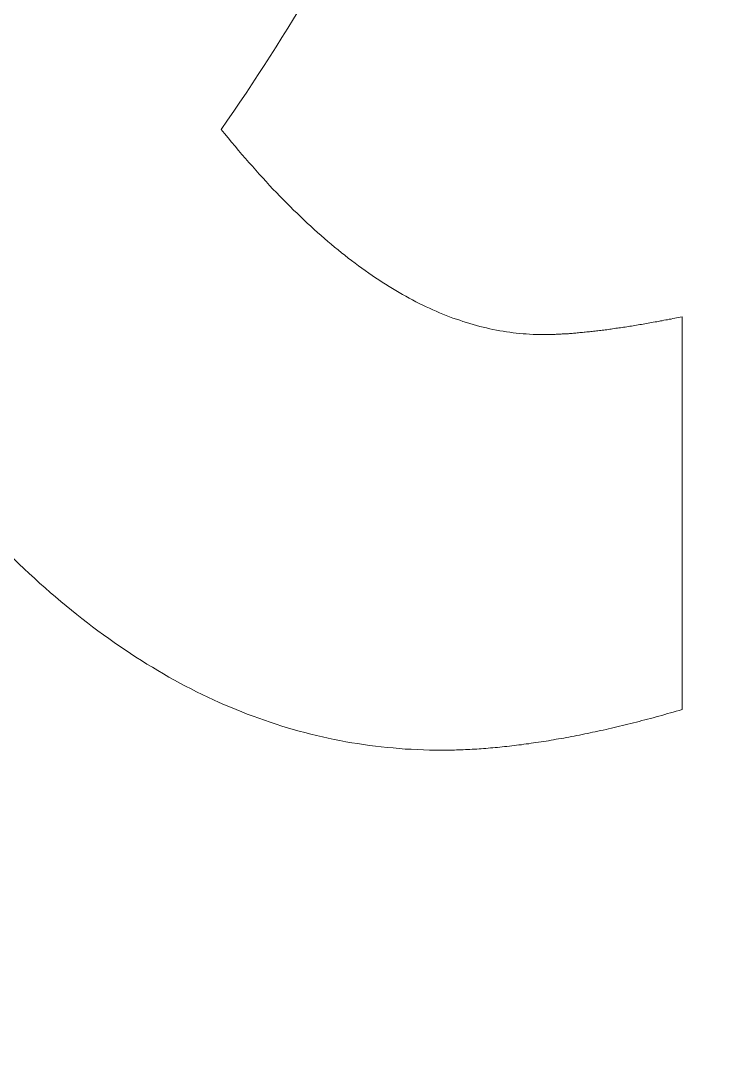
# Model space of a CAD drawing. Header units: millimetres. Extents: x -72 to 72, y -60 to 60.
# Drawn here: x -57.742 to -57.028, y 46.518 to 47.563 of the extents above; entities that cross this region are included whole.
import ezdxf

# ---------------------------------------------------------------- set-up
doc = ezdxf.new("R2010")
doc.units = ezdxf.units.MM
doc.layers.add('CUT', color=7, linetype='Continuous')
doc.layers.add('ENGRAVE', color=1, linetype='Continuous')

msp = doc.modelspace()

# ---------------------------------------------------------------- linework, layer by layer
at = {"layer": 'CUT', "lineweight": 9}
msp.add_open_spline([(70.6599, -60.1342), (70.9361, -60.152), (71.2072, -60.0547), (71.409, -59.8654), (71.409, -59.8654), (71.6108, -59.676), (71.7252, -59.413), (71.725, -59.1363), (71.725, -59.1363), (71.725, -59.1363), (71.725, -45.2787), (71.725, -45.2787), (71.725, -45.2787), (71.7248, -45.0133), (71.6193, -44.7589), (71.4315, -44.5713), (71.4315, -44.5713), (71.2437, -44.3838), (70.9904, -44.2785), (70.725, -44.2787), (70.725, -44.2787), (70.725, -44.2787), (68.2625, -44.2787), (68.2625, -44.2787), (68.2625, -44.2787), (65.9403, -44.2787), (63.7945, -43.0398), (62.6333, -41.0287), (62.6333, -41.0287), (61.4722, -39.0176), (61.4722, -36.5398), (62.6333, -34.5287), (62.6333, -34.5287), (63.7945, -32.5176), (65.9403, -31.2787), (68.2625, -31.2787), (68.2625, -31.2787), (68.2625, -31.2787), (70.725, -31.2787), (70.725, -31.2787), (70.725, -31.2787), (70.9904, -31.2785), (71.2448, -31.173), (71.4324, -30.9852), (71.4324, -30.9852), (71.6199, -30.7974), (71.7252, -30.5441), (71.725, -30.2787), (71.725, -30.2787), (71.725, -30.2787), (71.725, 40.4463), (71.725, 40.4463), (71.725, 40.4463), (71.7248, 40.7117), (71.6193, 40.9661), (71.4315, 41.1537), (71.4315, 41.1537), (71.2437, 41.3412), (70.9904, 41.4465), (70.725, 41.4463), (70.725, 41.4463), (70.725, 41.4463), (68.2625, 41.4463), (68.2625, 41.4463), (68.2625, 41.4463), (65.9403, 41.4463), (63.7945, 42.6852), (62.6333, 44.6963), (62.6333, 44.6963), (61.4722, 46.7074), (61.4722, 49.1852), (62.6333, 51.1963), (62.6333, 51.1963), (63.7945, 53.2074), (65.9403, 54.4463), (68.2625, 54.4463), (68.2625, 54.4463), (68.2625, 54.4463), (70.725, 54.4463), (70.725, 54.4463), (70.725, 54.4463), (70.9904, 54.4465), (71.2448, 54.552), (71.4324, 54.7398), (71.4324, 54.7398), (71.6199, 54.9276), (71.7252, 55.1809), (71.725, 55.4463), (71.725, 55.4463), (71.725, 55.4463), (71.725, 59.2206), (71.725, 59.2206), (71.725, 59.2206), (71.7248, 59.486), (71.6193, 59.7404), (71.4315, 59.928), (71.4315, 59.928), (71.2437, 60.1155), (70.9904, 60.2208), (70.725, 60.2206), (70.725, 60.2206), (70.725, 60.2206), (-70.725, 60.2206), (-70.725, 60.2206), (-70.725, 60.2206), (-70.9904, 60.2204), (-71.2448, 60.1148), (-71.4324, 59.9271), (-71.4324, 59.9271), (-71.6199, 59.7393), (-71.7252, 59.486), (-71.725, 59.2206), (-71.725, 59.2206), (-71.725, 59.2206), (-71.725, 55.4463), (-71.725, 55.4463), (-71.725, 55.4463), (-71.7248, 55.1809), (-71.6192, 54.9265), (-71.4315, 54.7389), (-71.4315, 54.7389), (-71.2437, 54.5514), (-70.9904, 54.4461), (-70.725, 54.4463), (-70.725, 54.4463), (-70.725, 54.4463), (-68.2625, 54.4463), (-68.2625, 54.4463), (-68.2625, 54.4463), (-65.9403, 54.4463), (-63.7944, 53.2074), (-62.6333, 51.1963), (-62.6333, 51.1963), (-61.4722, 49.1852), (-61.4722, 46.7074), (-62.6333, 44.6963), (-62.6333, 44.6963), (-63.7944, 42.6852), (-65.9403, 41.4463), (-68.2625, 41.4463), (-68.2625, 41.4463), (-68.2625, 41.4463), (-70.725, 41.4463), (-70.725, 41.4463), (-70.725, 41.4463), (-70.9904, 41.4461), (-71.2448, 41.3405), (-71.4324, 41.1528), (-71.4324, 41.1528), (-71.6199, 40.965), (-71.7252, 40.7117), (-71.725, 40.4463), (-71.725, 40.4463), (-71.725, 40.4463), (-71.725, -30.2787), (-71.725, -30.2787), (-71.725, -30.2787), (-71.7248, -30.5441), (-71.6192, -30.7985), (-71.4315, -30.9861), (-71.4315, -30.9861), (-71.2437, -31.1736), (-70.9904, -31.2789), (-70.725, -31.2787), (-70.725, -31.2787), (-70.725, -31.2787), (-68.2625, -31.2787), (-68.2625, -31.2787), (-68.2625, -31.2787), (-65.9403, -31.2787), (-63.7944, -32.5176), (-62.6333, -34.5287), (-62.6333, -34.5287), (-61.4722, -36.5398), (-61.4722, -39.0176), (-62.6333, -41.0287), (-62.6333, -41.0287), (-63.7944, -43.0398), (-65.9403, -44.2787), (-68.2625, -44.2787), (-68.2625, -44.2787), (-68.2625, -44.2787), (-70.725, -44.2787), (-70.725, -44.2787), (-70.725, -44.2787), (-70.9904, -44.2789), (-71.2448, -44.3845), (-71.4324, -44.5722), (-71.4324, -44.5722), (-71.6199, -44.76), (-71.7252, -45.0133), (-71.725, -45.2787), (-71.725, -45.2787), (-71.725, -45.2787), (-71.725, -49.9113), (-71.725, -49.9113), (-71.725, -49.9113), (-71.7247, -50.4387), (-71.3163, -50.8752), (-70.7901, -50.9092), (-70.7901, -50.9092), (-70.7901, -50.9092), (70.6599, -60.1342), (70.6599, -60.1342)], degree=3, knots=[0, 0, 0, 0, 0.019231, 0.019231, 0.019231, 0.019231, 0.038462, 0.038462, 0.038462, 0.038462, 0.057692, 0.057692, 0.057692, 0.057692, 0.076923, 0.076923, 0.076923, 0.076923, 0.096154, 0.096154, 0.096154, 0.096154, 0.115385, 0.115385, 0.115385, 0.115385, 0.134615, 0.134615, 0.134615, 0.134615, 0.153846, 0.153846, 0.153846, 0.153846, 0.173077, 0.173077, 0.173077, 0.173077, 0.192308, 0.192308, 0.192308, 0.192308, 0.211538, 0.211538, 0.211538, 0.211538, 0.230769, 0.230769, 0.230769, 0.230769, 0.25, 0.25, 0.25, 0.25, 0.269231, 0.269231, 0.269231, 0.269231, 0.288462, 0.288462, 0.288462, 0.288462, 0.307692, 0.307692, 0.307692, 0.307692, 0.326923, 0.326923, 0.326923, 0.326923, 0.346154, 0.346154, 0.346154, 0.346154, 0.365385, 0.365385, 0.365385, 0.365385, 0.384615, 0.384615, 0.384615, 0.384615, 0.403846, 0.403846, 0.403846, 0.403846, 0.423077, 0.423077, 0.423077, 0.423077, 0.442308, 0.442308, 0.442308, 0.442308, 0.461538, 0.461538, 0.461538, 0.461538, 0.480769, 0.480769, 0.480769, 0.480769, 0.5, 0.5, 0.5, 0.5, 0.519231, 0.519231, 0.519231, 0.519231, 0.538462, 0.538462, 0.538462, 0.538462, 0.557692, 0.557692, 0.557692, 0.557692, 0.576923, 0.576923, 0.576923, 0.576923, 0.596154, 0.596154, 0.596154, 0.596154, 0.615385, 0.615385, 0.615385, 0.615385, 0.634615, 0.634615, 0.634615, 0.634615, 0.653846, 0.653846, 0.653846, 0.653846, 0.673077, 0.673077, 0.673077, 0.673077, 0.692308, 0.692308, 0.692308, 0.692308, 0.711538, 0.711538, 0.711538, 0.711538, 0.730769, 0.730769, 0.730769, 0.730769, 0.75, 0.75, 0.75, 0.75, 0.769231, 0.769231, 0.769231, 0.769231, 0.788462, 0.788462, 0.788462, 0.788462, 0.807692, 0.807692, 0.807692, 0.807692, 0.826923, 0.826923, 0.826923, 0.826923, 0.846154, 0.846154, 0.846154, 0.846154, 0.865385, 0.865385, 0.865385, 0.865385, 0.884615, 0.884615, 0.884615, 0.884615, 0.903846, 0.903846, 0.903846, 0.903846, 0.923077, 0.923077, 0.923077, 0.923077, 0.942308, 0.942308, 0.942308, 0.942308, 0.961538, 0.961538, 0.961538, 0.961538, 1, 1, 1, 1], dxfattribs=at)
at = {"layer": 'ENGRAVE', "lineweight": 9}
for points in [[(-57.1256, 48.5042), (-57.1256, 48.5042), (-57.1279, 48.4912), (-57.1279, 48.4912), (-57.1279, 48.4912), (-57.1279, 48.4912), (-57.1304, 48.4781), (-57.1304, 48.4781), (-57.1304, 48.4781), (-57.1304, 48.4781), (-57.1329, 48.4652), (-57.1329, 48.4652), (-57.1329, 48.4652), (-57.1329, 48.4652), (-57.1353, 48.4523), (-57.1353, 48.4523), (-57.1353, 48.4523), (-57.1353, 48.4523), (-57.1379, 48.4393), (-57.1379, 48.4393), (-57.1379, 48.4393), (-57.1379, 48.4393), (-57.1406, 48.4265), (-57.1406, 48.4265), (-57.1406, 48.4265), (-57.1406, 48.4265), (-57.1431, 48.4137), (-57.1431, 48.4137), (-57.1431, 48.4137), (-57.1431, 48.4137), (-57.1458, 48.4009), (-57.1458, 48.4009), (-57.1458, 48.4009), (-57.1458, 48.4009), (-57.1486, 48.3882), (-57.1486, 48.3882), (-57.1486, 48.3882), (-57.1486, 48.3882), (-57.1513, 48.3755), (-57.1513, 48.3755), (-57.1513, 48.3755), (-57.1513, 48.3755), (-57.1541, 48.3629), (-57.1541, 48.3629), (-57.1541, 48.3629), (-57.1541, 48.3629), (-57.157, 48.3502), (-57.157, 48.3502), (-57.157, 48.3502), (-57.157, 48.3502), (-57.1599, 48.3377), (-57.1599, 48.3377), (-57.1599, 48.3377), (-57.1599, 48.3377), (-57.1628, 48.3252), (-57.1628, 48.3252), (-57.1628, 48.3252), (-57.1628, 48.3252), (-57.1658, 48.3128), (-57.1658, 48.3128), (-57.1658, 48.3128), (-57.1658, 48.3128), (-57.1688, 48.3004), (-57.1688, 48.3004), (-57.1688, 48.3004), (-57.1688, 48.3004), (-57.1719, 48.2879), (-57.1719, 48.2879), (-57.1719, 48.2879), (-57.1719, 48.2879), (-57.1749, 48.2756), (-57.1749, 48.2756), (-57.1749, 48.2756), (-57.1749, 48.2756), (-57.1781, 48.2633), (-57.1781, 48.2633), (-57.1781, 48.2633), (-57.1781, 48.2633), (-57.1813, 48.2511), (-57.1813, 48.2511), (-57.1813, 48.2511), (-57.1813, 48.2511), (-57.1846, 48.2389), (-57.1846, 48.2389), (-57.1846, 48.2389), (-57.1846, 48.2389), (-57.1878, 48.2267), (-57.1878, 48.2267), (-57.1878, 48.2267), (-57.1878, 48.2267), (-57.1912, 48.2145), (-57.1912, 48.2145), (-57.1912, 48.2145), (-57.1912, 48.2145), (-57.1944, 48.2024), (-57.1944, 48.2024), (-57.1944, 48.2024), (-57.1944, 48.2024), (-57.1978, 48.1904), (-57.1978, 48.1904), (-57.1978, 48.1904), (-57.1978, 48.1904), (-57.2013, 48.1784), (-57.2013, 48.1784), (-57.2013, 48.1784), (-57.2013, 48.1784), (-57.2048, 48.1664), (-57.2048, 48.1664), (-57.2048, 48.1664), (-57.2048, 48.1664), (-57.2083, 48.1545), (-57.2083, 48.1545), (-57.2083, 48.1545), (-57.2083, 48.1545), (-57.2119, 48.1427), (-57.2119, 48.1427), (-57.2119, 48.1427), (-57.2119, 48.1427), (-57.2155, 48.1308), (-57.2155, 48.1308), (-57.2155, 48.1308), (-57.2155, 48.1308), (-57.2192, 48.1191), (-57.2192, 48.1191), (-57.2192, 48.1191), (-57.2192, 48.1191), (-57.2229, 48.1073), (-57.2229, 48.1073), (-57.2229, 48.1073), (-57.2229, 48.1073), (-57.2266, 48.0956), (-57.2266, 48.0956), (-57.2266, 48.0956), (-57.2266, 48.0956), (-57.2304, 48.084), (-57.2304, 48.084), (-57.2304, 48.084), (-57.2304, 48.084), (-57.2342, 48.0723), (-57.2342, 48.0723), (-57.2342, 48.0723), (-57.2342, 48.0723), (-57.238, 48.0608), (-57.238, 48.0608), (-57.238, 48.0608), (-57.238, 48.0608), (-57.2419, 48.0492), (-57.2419, 48.0492), (-57.2419, 48.0492), (-57.2419, 48.0492), (-57.2459, 48.0377), (-57.2459, 48.0377), (-57.2459, 48.0377), (-57.2459, 48.0377), (-57.2499, 48.0263), (-57.2499, 48.0263), (-57.2499, 48.0263), (-57.2499, 48.0263), (-57.2539, 48.0149), (-57.2539, 48.0149), (-57.2539, 48.0149), (-57.2539, 48.0149), (-57.2579, 48.0035), (-57.2579, 48.0035), (-57.2579, 48.0035), (-57.2579, 48.0035), (-57.2621, 47.9922), (-57.2621, 47.9922), (-57.2621, 47.9922), (-57.2621, 47.9922), (-57.2662, 47.9809), (-57.2662, 47.9809), (-57.2662, 47.9809), (-57.2662, 47.9809), (-57.2704, 47.9696), (-57.2704, 47.9696), (-57.2704, 47.9696), (-57.2704, 47.9696), (-57.2746, 47.9585), (-57.2746, 47.9585), (-57.2746, 47.9585), (-57.2746, 47.9585), (-57.2789, 47.9474), (-57.2789, 47.9474), (-57.2789, 47.9474), (-57.2789, 47.9474), (-57.2832, 47.9363), (-57.2832, 47.9363), (-57.2832, 47.9363), (-57.2832, 47.9363), (-57.2875, 47.9252), (-57.2875, 47.9252), (-57.2875, 47.9252), (-57.2875, 47.9252), (-57.292, 47.9141), (-57.292, 47.9141), (-57.292, 47.9141), (-57.292, 47.9141), (-57.2965, 47.9031), (-57.2965, 47.9031), (-57.2965, 47.9031), (-57.2965, 47.9031), (-57.3009, 47.8922), (-57.3009, 47.8922), (-57.3009, 47.8922), (-57.3009, 47.8922), (-57.3054, 47.8814), (-57.3054, 47.8814), (-57.3054, 47.8814), (-57.3054, 47.8814), (-57.31, 47.8705), (-57.31, 47.8705), (-57.31, 47.8705), (-57.31, 47.8705), (-57.3146, 47.8597), (-57.3146, 47.8597), (-57.3146, 47.8597), (-57.3146, 47.8597), (-57.3193, 47.8489), (-57.3193, 47.8489), (-57.3193, 47.8489), (-57.3193, 47.8489), (-57.324, 47.8382), (-57.324, 47.8382), (-57.324, 47.8382), (-57.324, 47.8382), (-57.3287, 47.8275), (-57.3287, 47.8275), (-57.3287, 47.8275), (-57.3287, 47.8275), (-57.3335, 47.8169), (-57.3335, 47.8169), (-57.3335, 47.8169), (-57.3335, 47.8169), (-57.3384, 47.8062), (-57.3384, 47.8062), (-57.3384, 47.8062), (-57.3384, 47.8062), (-57.3432, 47.7957), (-57.3432, 47.7957), (-57.3432, 47.7957), (-57.3432, 47.7957), (-57.3481, 47.7852), (-57.3481, 47.7852), (-57.3481, 47.7852), (-57.3481, 47.7852), (-57.353, 47.7747), (-57.353, 47.7747), (-57.353, 47.7747), (-57.353, 47.7747), (-57.3581, 47.7643), (-57.3581, 47.7643), (-57.3581, 47.7643), (-57.3581, 47.7643), (-57.3631, 47.7539), (-57.3631, 47.7539), (-57.3631, 47.7539), (-57.3631, 47.7539), (-57.3681, 47.7436), (-57.3681, 47.7436), (-57.3681, 47.7436), (-57.3681, 47.7436), (-57.3733, 47.7333), (-57.3733, 47.7333), (-57.3733, 47.7333), (-57.3733, 47.7333), (-57.3784, 47.723), (-57.3784, 47.723), (-57.3784, 47.723), (-57.3784, 47.723), (-57.3836, 47.7128), (-57.3836, 47.7128), (-57.3836, 47.7128), (-57.3836, 47.7128), (-57.3889, 47.7027), (-57.3889, 47.7027), (-57.3889, 47.7027), (-57.3889, 47.7027), (-57.3941, 47.6925), (-57.3941, 47.6925), (-57.3941, 47.6925), (-57.3941, 47.6925), (-57.3994, 47.6824), (-57.3994, 47.6824), (-57.3994, 47.6824), (-57.3994, 47.6824), (-57.4049, 47.6724), (-57.4049, 47.6724), (-57.4049, 47.6724), (-57.4049, 47.6724), (-57.4102, 47.6623), (-57.4102, 47.6623), (-57.4102, 47.6623), (-57.4102, 47.6623), (-57.4156, 47.6524), (-57.4156, 47.6524), (-57.4156, 47.6524), (-57.4156, 47.6524), (-57.4212, 47.6425), (-57.4212, 47.6425), (-57.4212, 47.6425), (-57.4212, 47.6425), (-57.4267, 47.6327), (-57.4267, 47.6327), (-57.4267, 47.6327), (-57.4267, 47.6327), (-57.4323, 47.6228), (-57.4323, 47.6228), (-57.4323, 47.6228), (-57.4323, 47.6228), (-57.4379, 47.613), (-57.4379, 47.613), (-57.4379, 47.613), (-57.4379, 47.613), (-57.4436, 47.6032), (-57.4436, 47.6032), (-57.4436, 47.6032), (-57.4436, 47.6032), (-57.4493, 47.5936), (-57.4493, 47.5936), (-57.4493, 47.5936), (-57.4493, 47.5936), (-57.4551, 47.5839), (-57.4551, 47.5839), (-57.4551, 47.5839), (-57.4551, 47.5839), (-57.4608, 47.5743), (-57.4608, 47.5743), (-57.4608, 47.5743), (-57.4608, 47.5743), (-57.4667, 47.5647), (-57.4667, 47.5647), (-57.4667, 47.5647), (-57.4667, 47.5647), (-57.4725, 47.5552), (-57.4725, 47.5552), (-57.4725, 47.5552), (-57.4725, 47.5552), (-57.4785, 47.5456), (-57.4785, 47.5456), (-57.4785, 47.5456), (-57.4785, 47.5456), (-57.4844, 47.5362), (-57.4844, 47.5362), (-57.4844, 47.5362), (-57.4844, 47.5362), (-57.4904, 47.5268), (-57.4904, 47.5268), (-57.4904, 47.5268), (-57.4904, 47.5268), (-57.4964, 47.5174), (-57.4964, 47.5174), (-57.4964, 47.5174), (-57.4964, 47.5174), (-57.5025, 47.5082), (-57.5025, 47.5082), (-57.5025, 47.5082), (-57.5025, 47.5082), (-57.5086, 47.4988), (-57.5086, 47.4988), (-57.5086, 47.4988), (-57.5086, 47.4988), (-57.5148, 47.4896), (-57.5148, 47.4896), (-57.5148, 47.4896), (-57.5148, 47.4896), (-57.521, 47.4804), (-57.521, 47.4804), (-57.521, 47.4804), (-57.521, 47.4804), (-57.5272, 47.4712), (-57.5272, 47.4712), (-57.5272, 47.4712), (-57.5272, 47.4712), (-57.5336, 47.4622), (-57.5336, 47.4622), (-57.5336, 47.4622), (-57.5336, 47.4622), (-57.5398, 47.453), (-57.5398, 47.453)], [(-57.5398, 47.453), (-57.5398, 47.453), (-57.5364, 47.4487), (-57.5364, 47.4487), (-57.5364, 47.4487), (-57.5364, 47.4487), (-57.5329, 47.4444), (-57.5329, 47.4444), (-57.5329, 47.4444), (-57.5329, 47.4444), (-57.5294, 47.4402), (-57.5294, 47.4402), (-57.5294, 47.4402), (-57.5294, 47.4402), (-57.5259, 47.436), (-57.5259, 47.436), (-57.5259, 47.436), (-57.5259, 47.436), (-57.5224, 47.4318), (-57.5224, 47.4318), (-57.5224, 47.4318), (-57.5224, 47.4318), (-57.5189, 47.4277), (-57.5189, 47.4277), (-57.5189, 47.4277), (-57.5189, 47.4277), (-57.5154, 47.4237), (-57.5154, 47.4237), (-57.5154, 47.4237), (-57.5154, 47.4237), (-57.5119, 47.4197), (-57.5119, 47.4197), (-57.5119, 47.4197), (-57.5119, 47.4197), (-57.5084, 47.4157), (-57.5084, 47.4157), (-57.5084, 47.4157), (-57.5084, 47.4157), (-57.5049, 47.4118), (-57.5049, 47.4118), (-57.5049, 47.4118), (-57.5049, 47.4118), (-57.5015, 47.4079), (-57.5015, 47.4079), (-57.5015, 47.4079), (-57.5015, 47.4079), (-57.498, 47.4041), (-57.498, 47.4041), (-57.498, 47.4041), (-57.498, 47.4041), (-57.4945, 47.4003), (-57.4945, 47.4003), (-57.4945, 47.4003), (-57.4945, 47.4003), (-57.4911, 47.3965), (-57.4911, 47.3965), (-57.4911, 47.3965), (-57.4911, 47.3965), (-57.4876, 47.3928), (-57.4876, 47.3928), (-57.4876, 47.3928), (-57.4876, 47.3928), (-57.4841, 47.3892), (-57.4841, 47.3892), (-57.4841, 47.3892), (-57.4841, 47.3892), (-57.4806, 47.3856), (-57.4806, 47.3856), (-57.4806, 47.3856), (-57.4806, 47.3856), (-57.4771, 47.382), (-57.4771, 47.382), (-57.4771, 47.382), (-57.4771, 47.382), (-57.4736, 47.3785), (-57.4736, 47.3785), (-57.4736, 47.3785), (-57.4736, 47.3785), (-57.4703, 47.375), (-57.4703, 47.375), (-57.4703, 47.375), (-57.4703, 47.375), (-57.4668, 47.3716), (-57.4668, 47.3716), (-57.4668, 47.3716), (-57.4668, 47.3716), (-57.4633, 47.3683), (-57.4633, 47.3683), (-57.4633, 47.3683), (-57.4633, 47.3683), (-57.4598, 47.3649), (-57.4598, 47.3649), (-57.4598, 47.3649), (-57.4598, 47.3649), (-57.4564, 47.3616), (-57.4564, 47.3616), (-57.4564, 47.3616), (-57.4564, 47.3616), (-57.4529, 47.3584), (-57.4529, 47.3584), (-57.4529, 47.3584), (-57.4529, 47.3584), (-57.4494, 47.3552), (-57.4494, 47.3552), (-57.4494, 47.3552), (-57.4494, 47.3552), (-57.446, 47.352), (-57.446, 47.352), (-57.446, 47.352), (-57.446, 47.352), (-57.4425, 47.349), (-57.4425, 47.349), (-57.4425, 47.349), (-57.4425, 47.349), (-57.439, 47.3459), (-57.439, 47.3459), (-57.439, 47.3459), (-57.439, 47.3459), (-57.4357, 47.3429), (-57.4357, 47.3429), (-57.4357, 47.3429), (-57.4357, 47.3429), (-57.4322, 47.3399), (-57.4322, 47.3399), (-57.4322, 47.3399), (-57.4322, 47.3399), (-57.4288, 47.3371), (-57.4288, 47.3371), (-57.4288, 47.3371), (-57.4288, 47.3371), (-57.4253, 47.3342), (-57.4253, 47.3342), (-57.4253, 47.3342), (-57.4253, 47.3342), (-57.4219, 47.3313), (-57.4219, 47.3313), (-57.4219, 47.3313), (-57.4219, 47.3313), (-57.4184, 47.3285), (-57.4184, 47.3285), (-57.4184, 47.3285), (-57.4184, 47.3285), (-57.415, 47.3259), (-57.415, 47.3259), (-57.415, 47.3259), (-57.415, 47.3259), (-57.4115, 47.3231), (-57.4115, 47.3231), (-57.4115, 47.3231), (-57.4115, 47.3231), (-57.4082, 47.3205), (-57.4082, 47.3205), (-57.4082, 47.3205), (-57.4082, 47.3205), (-57.4047, 47.3179), (-57.4047, 47.3179), (-57.4047, 47.3179), (-57.4047, 47.3179), (-57.4013, 47.3154), (-57.4013, 47.3154), (-57.4013, 47.3154), (-57.4013, 47.3154), (-57.3978, 47.3128), (-57.3978, 47.3128), (-57.3978, 47.3128), (-57.3978, 47.3128), (-57.3944, 47.3104), (-57.3944, 47.3104), (-57.3944, 47.3104), (-57.3944, 47.3104), (-57.3909, 47.308), (-57.3909, 47.308), (-57.3909, 47.308), (-57.3909, 47.308), (-57.3875, 47.3056), (-57.3875, 47.3056), (-57.3875, 47.3056), (-57.3875, 47.3056), (-57.3841, 47.3033), (-57.3841, 47.3033), (-57.3841, 47.3033), (-57.3841, 47.3033), (-57.3806, 47.301), (-57.3806, 47.301), (-57.3806, 47.301), (-57.3806, 47.301), (-57.3773, 47.2988), (-57.3773, 47.2988), (-57.3773, 47.2988), (-57.3773, 47.2988), (-57.3739, 47.2966), (-57.3739, 47.2966), (-57.3739, 47.2966), (-57.3739, 47.2966), (-57.3704, 47.2945), (-57.3704, 47.2945), (-57.3704, 47.2945), (-57.3704, 47.2945), (-57.367, 47.2924), (-57.367, 47.2924), (-57.367, 47.2924), (-57.367, 47.2924), (-57.3636, 47.2903), (-57.3636, 47.2903), (-57.3636, 47.2903), (-57.3636, 47.2903), (-57.3602, 47.2884), (-57.3602, 47.2884), (-57.3602, 47.2884), (-57.3602, 47.2884), (-57.3567, 47.2864), (-57.3567, 47.2864), (-57.3567, 47.2864), (-57.3567, 47.2864), (-57.3533, 47.2845), (-57.3533, 47.2845), (-57.3533, 47.2845), (-57.3533, 47.2845), (-57.35, 47.2827), (-57.35, 47.2827), (-57.35, 47.2827), (-57.35, 47.2827), (-57.3466, 47.2808), (-57.3466, 47.2808), (-57.3466, 47.2808), (-57.3466, 47.2808), (-57.3432, 47.2791), (-57.3432, 47.2791), (-57.3432, 47.2791), (-57.3432, 47.2791), (-57.3398, 47.2773), (-57.3398, 47.2773), (-57.3398, 47.2773), (-57.3398, 47.2773), (-57.3363, 47.2757), (-57.3363, 47.2757), (-57.3363, 47.2757), (-57.3363, 47.2757), (-57.3329, 47.274), (-57.3329, 47.274), (-57.3329, 47.274), (-57.3329, 47.274), (-57.3295, 47.2725), (-57.3295, 47.2725), (-57.3295, 47.2725), (-57.3295, 47.2725), (-57.3261, 47.2709), (-57.3261, 47.2709), (-57.3261, 47.2709), (-57.3261, 47.2709), (-57.3228, 47.2694), (-57.3228, 47.2694), (-57.3228, 47.2694), (-57.3228, 47.2694), (-57.3194, 47.268), (-57.3194, 47.268), (-57.3194, 47.268), (-57.3194, 47.268), (-57.316, 47.2665), (-57.316, 47.2665), (-57.316, 47.2665), (-57.316, 47.2665), (-57.3126, 47.2652), (-57.3126, 47.2652), (-57.3126, 47.2652), (-57.3126, 47.2652), (-57.3092, 47.2639), (-57.3092, 47.2639), (-57.3092, 47.2639), (-57.3092, 47.2639), (-57.3058, 47.2626), (-57.3058, 47.2626), (-57.3058, 47.2626), (-57.3058, 47.2626), (-57.3024, 47.2614), (-57.3024, 47.2614), (-57.3024, 47.2614), (-57.3024, 47.2614), (-57.299, 47.2603), (-57.299, 47.2603), (-57.299, 47.2603), (-57.299, 47.2603), (-57.2957, 47.2591), (-57.2957, 47.2591), (-57.2957, 47.2591), (-57.2957, 47.2591), (-57.2923, 47.258), (-57.2923, 47.258), (-57.2923, 47.258), (-57.2923, 47.258), (-57.2889, 47.257), (-57.2889, 47.257), (-57.2889, 47.257), (-57.2889, 47.257), (-57.2855, 47.2561), (-57.2855, 47.2561), (-57.2855, 47.2561), (-57.2855, 47.2561), (-57.2822, 47.2551), (-57.2822, 47.2551), (-57.2822, 47.2551), (-57.2822, 47.2551), (-57.2788, 47.2542), (-57.2788, 47.2542), (-57.2788, 47.2542), (-57.2788, 47.2542), (-57.2754, 47.2534), (-57.2754, 47.2534), (-57.2754, 47.2534), (-57.2754, 47.2534), (-57.272, 47.2526), (-57.272, 47.2526), (-57.272, 47.2526), (-57.272, 47.2526), (-57.2687, 47.2518), (-57.2687, 47.2518), (-57.2687, 47.2518), (-57.2687, 47.2518), (-57.2654, 47.251), (-57.2654, 47.251), (-57.2654, 47.251), (-57.2654, 47.251), (-57.262, 47.2504), (-57.262, 47.2504), (-57.262, 47.2504), (-57.262, 47.2504), (-57.2586, 47.2498), (-57.2586, 47.2498), (-57.2586, 47.2498), (-57.2586, 47.2498), (-57.2552, 47.2492), (-57.2552, 47.2492), (-57.2552, 47.2492), (-57.2552, 47.2492), (-57.2519, 47.2487), (-57.2519, 47.2487), (-57.2519, 47.2487), (-57.2519, 47.2487), (-57.2485, 47.2482), (-57.2485, 47.2482), (-57.2485, 47.2482), (-57.2485, 47.2482), (-57.2452, 47.2478), (-57.2452, 47.2478), (-57.2452, 47.2478), (-57.2452, 47.2478), (-57.2419, 47.2473), (-57.2419, 47.2473), (-57.2419, 47.2473), (-57.2419, 47.2473), (-57.2385, 47.247), (-57.2385, 47.247), (-57.2385, 47.247), (-57.2385, 47.247), (-57.2351, 47.2467), (-57.2351, 47.2467), (-57.2351, 47.2467), (-57.2351, 47.2467), (-57.2318, 47.2465), (-57.2318, 47.2465), (-57.2318, 47.2465), (-57.2318, 47.2465), (-57.2284, 47.2463), (-57.2284, 47.2463), (-57.2284, 47.2463), (-57.2284, 47.2463), (-57.225, 47.2461), (-57.225, 47.2461), (-57.225, 47.2461), (-57.225, 47.2461), (-57.2217, 47.246), (-57.2217, 47.246), (-57.2217, 47.246), (-57.2217, 47.246), (-57.2184, 47.2459), (-57.2184, 47.2459), (-57.2184, 47.2459), (-57.2184, 47.2459), (-57.2151, 47.2459), (-57.2151, 47.2459)], [(-57.2151, 47.2459), (-57.2151, 47.2459), (-57.2139, 47.2459), (-57.2139, 47.2459), (-57.2139, 47.2459), (-57.2139, 47.2459), (-57.2129, 47.2459), (-57.2129, 47.2459), (-57.2129, 47.2459), (-57.2129, 47.2459), (-57.2118, 47.2459), (-57.2118, 47.2459), (-57.2118, 47.2459), (-57.2118, 47.2459), (-57.2107, 47.2459), (-57.2107, 47.2459), (-57.2107, 47.2459), (-57.2107, 47.2459), (-57.2095, 47.246), (-57.2095, 47.246), (-57.2095, 47.246), (-57.2095, 47.246), (-57.2084, 47.246), (-57.2084, 47.246), (-57.2084, 47.246), (-57.2084, 47.246), (-57.2073, 47.246), (-57.2073, 47.246), (-57.2073, 47.246), (-57.2073, 47.246), (-57.2061, 47.246), (-57.2061, 47.246), (-57.2061, 47.246), (-57.2061, 47.246), (-57.205, 47.2461), (-57.205, 47.2461), (-57.205, 47.2461), (-57.205, 47.2461), (-57.2039, 47.2461), (-57.2039, 47.2461), (-57.2039, 47.2461), (-57.2039, 47.2461), (-57.2027, 47.2461), (-57.2027, 47.2461), (-57.2027, 47.2461), (-57.2027, 47.2461), (-57.2015, 47.2462), (-57.2015, 47.2462), (-57.2015, 47.2462), (-57.2015, 47.2462), (-57.2003, 47.2462), (-57.2003, 47.2462), (-57.2003, 47.2462), (-57.2003, 47.2462), (-57.1992, 47.2463), (-57.1992, 47.2463), (-57.1992, 47.2463), (-57.1992, 47.2463), (-57.1979, 47.2463), (-57.1979, 47.2463), (-57.1979, 47.2463), (-57.1979, 47.2463), (-57.1967, 47.2464), (-57.1967, 47.2464), (-57.1967, 47.2464), (-57.1967, 47.2464), (-57.1955, 47.2465), (-57.1955, 47.2465), (-57.1955, 47.2465), (-57.1955, 47.2465), (-57.1943, 47.2465), (-57.1943, 47.2465), (-57.1943, 47.2465), (-57.1943, 47.2465), (-57.1931, 47.2466), (-57.1931, 47.2466), (-57.1931, 47.2466), (-57.1931, 47.2466), (-57.1918, 47.2467), (-57.1918, 47.2467), (-57.1918, 47.2467), (-57.1918, 47.2467), (-57.1905, 47.2468), (-57.1905, 47.2468), (-57.1905, 47.2468), (-57.1905, 47.2468), (-57.1893, 47.2468), (-57.1893, 47.2468), (-57.1893, 47.2468), (-57.1893, 47.2468), (-57.1881, 47.2469), (-57.1881, 47.2469), (-57.1881, 47.2469), (-57.1881, 47.2469), (-57.1867, 47.247), (-57.1867, 47.247), (-57.1867, 47.247), (-57.1867, 47.247), (-57.1855, 47.2471), (-57.1855, 47.2471), (-57.1855, 47.2471), (-57.1855, 47.2471), (-57.1842, 47.2472), (-57.1842, 47.2472), (-57.1842, 47.2472), (-57.1842, 47.2472), (-57.1828, 47.2473), (-57.1828, 47.2473), (-57.1828, 47.2473), (-57.1828, 47.2473), (-57.1816, 47.2474), (-57.1816, 47.2474), (-57.1816, 47.2474), (-57.1816, 47.2474), (-57.1803, 47.2475), (-57.1803, 47.2475), (-57.1803, 47.2475), (-57.1803, 47.2475), (-57.1789, 47.2476), (-57.1789, 47.2476), (-57.1789, 47.2476), (-57.1789, 47.2476), (-57.1776, 47.2479), (-57.1776, 47.2479), (-57.1776, 47.2479), (-57.1776, 47.2479), (-57.1763, 47.248), (-57.1763, 47.248), (-57.1763, 47.248), (-57.1763, 47.248), (-57.1749, 47.2481), (-57.1749, 47.2481), (-57.1749, 47.2481), (-57.1749, 47.2481), (-57.1735, 47.2482), (-57.1735, 47.2482), (-57.1735, 47.2482), (-57.1735, 47.2482), (-57.1722, 47.2484), (-57.1722, 47.2484), (-57.1722, 47.2484), (-57.1722, 47.2484), (-57.1707, 47.2485), (-57.1707, 47.2485), (-57.1707, 47.2485), (-57.1707, 47.2485), (-57.1694, 47.2487), (-57.1694, 47.2487), (-57.1694, 47.2487), (-57.1694, 47.2487), (-57.168, 47.2488), (-57.168, 47.2488), (-57.168, 47.2488), (-57.168, 47.2488), (-57.1666, 47.2489), (-57.1666, 47.2489), (-57.1666, 47.2489), (-57.1666, 47.2489), (-57.1652, 47.2491), (-57.1652, 47.2491), (-57.1652, 47.2491), (-57.1652, 47.2491), (-57.1638, 47.2493), (-57.1638, 47.2493), (-57.1638, 47.2493), (-57.1638, 47.2493), (-57.1623, 47.2494), (-57.1623, 47.2494), (-57.1623, 47.2494), (-57.1623, 47.2494), (-57.1609, 47.2496), (-57.1609, 47.2496), (-57.1609, 47.2496), (-57.1609, 47.2496), (-57.1594, 47.2498), (-57.1594, 47.2498), (-57.1594, 47.2498), (-57.1594, 47.2498), (-57.158, 47.2499), (-57.158, 47.2499), (-57.158, 47.2499), (-57.158, 47.2499), (-57.1566, 47.2501), (-57.1566, 47.2501), (-57.1566, 47.2501), (-57.1566, 47.2501), (-57.155, 47.2503), (-57.155, 47.2503), (-57.155, 47.2503), (-57.155, 47.2503), (-57.1536, 47.2505), (-57.1536, 47.2505), (-57.1536, 47.2505), (-57.1536, 47.2505), (-57.1521, 47.2506), (-57.1521, 47.2506), (-57.1521, 47.2506), (-57.1521, 47.2506), (-57.1506, 47.2508), (-57.1506, 47.2508), (-57.1506, 47.2508), (-57.1506, 47.2508), (-57.1491, 47.251), (-57.1491, 47.251), (-57.1491, 47.251), (-57.1491, 47.251), (-57.1475, 47.2512), (-57.1475, 47.2512), (-57.1475, 47.2512), (-57.1475, 47.2512), (-57.146, 47.2514), (-57.146, 47.2514), (-57.146, 47.2514), (-57.146, 47.2514), (-57.1446, 47.2517), (-57.1446, 47.2517), (-57.1446, 47.2517), (-57.1446, 47.2517), (-57.143, 47.252), (-57.143, 47.252), (-57.143, 47.252), (-57.143, 47.252), (-57.1414, 47.2522), (-57.1414, 47.2522), (-57.1414, 47.2522), (-57.1414, 47.2522), (-57.1398, 47.2524), (-57.1398, 47.2524), (-57.1398, 47.2524), (-57.1398, 47.2524), (-57.1383, 47.2526), (-57.1383, 47.2526), (-57.1383, 47.2526), (-57.1383, 47.2526), (-57.1368, 47.2528), (-57.1368, 47.2528), (-57.1368, 47.2528), (-57.1368, 47.2528), (-57.1351, 47.2531), (-57.1351, 47.2531), (-57.1351, 47.2531), (-57.1351, 47.2531), (-57.1336, 47.2533), (-57.1336, 47.2533), (-57.1336, 47.2533), (-57.1336, 47.2533), (-57.1319, 47.2535), (-57.1319, 47.2535), (-57.1319, 47.2535), (-57.1319, 47.2535), (-57.1303, 47.2538), (-57.1303, 47.2538), (-57.1303, 47.2538), (-57.1303, 47.2538), (-57.1288, 47.254), (-57.1288, 47.254), (-57.1288, 47.254), (-57.1288, 47.254), (-57.1271, 47.2543), (-57.1271, 47.2543), (-57.1271, 47.2543), (-57.1271, 47.2543), (-57.1255, 47.2545), (-57.1255, 47.2545), (-57.1255, 47.2545), (-57.1255, 47.2545), (-57.1238, 47.2548), (-57.1238, 47.2548), (-57.1238, 47.2548), (-57.1238, 47.2548), (-57.1222, 47.255), (-57.1222, 47.255), (-57.1222, 47.255), (-57.1222, 47.255), (-57.1205, 47.2553), (-57.1205, 47.2553), (-57.1205, 47.2553), (-57.1205, 47.2553), (-57.1189, 47.2557), (-57.1189, 47.2557), (-57.1189, 47.2557), (-57.1189, 47.2557), (-57.1172, 47.256), (-57.1172, 47.256), (-57.1172, 47.256), (-57.1172, 47.256), (-57.1155, 47.2562), (-57.1155, 47.2562), (-57.1155, 47.2562), (-57.1155, 47.2562), (-57.1138, 47.2565), (-57.1138, 47.2565), (-57.1138, 47.2565), (-57.1138, 47.2565), (-57.1121, 47.2568), (-57.1121, 47.2568), (-57.1121, 47.2568), (-57.1121, 47.2568), (-57.1104, 47.2571), (-57.1104, 47.2571), (-57.1104, 47.2571), (-57.1104, 47.2571), (-57.1086, 47.2574), (-57.1086, 47.2574), (-57.1086, 47.2574), (-57.1086, 47.2574), (-57.1069, 47.2577), (-57.1069, 47.2577), (-57.1069, 47.2577), (-57.1069, 47.2577), (-57.1052, 47.258), (-57.1052, 47.258), (-57.1052, 47.258), (-57.1052, 47.258), (-57.1035, 47.2583), (-57.1035, 47.2583), (-57.1035, 47.2583), (-57.1035, 47.2583), (-57.1017, 47.2586), (-57.1017, 47.2586), (-57.1017, 47.2586), (-57.1017, 47.2586), (-57.0999, 47.2589), (-57.0999, 47.2589), (-57.0999, 47.2589), (-57.0999, 47.2589), (-57.0982, 47.2592), (-57.0982, 47.2592), (-57.0982, 47.2592), (-57.0982, 47.2592), (-57.0964, 47.2596), (-57.0964, 47.2596), (-57.0964, 47.2596), (-57.0964, 47.2596), (-57.0946, 47.2599), (-57.0946, 47.2599), (-57.0946, 47.2599), (-57.0946, 47.2599), (-57.0928, 47.2603), (-57.0928, 47.2603), (-57.0928, 47.2603), (-57.0928, 47.2603), (-57.091, 47.2606), (-57.091, 47.2606), (-57.091, 47.2606), (-57.091, 47.2606), (-57.0892, 47.2609), (-57.0892, 47.2609), (-57.0892, 47.2609), (-57.0892, 47.2609), (-57.0874, 47.2613), (-57.0874, 47.2613), (-57.0874, 47.2613), (-57.0874, 47.2613), (-57.0855, 47.2616), (-57.0855, 47.2616), (-57.0855, 47.2616), (-57.0855, 47.2616), (-57.0837, 47.262), (-57.0837, 47.262), (-57.0837, 47.262), (-57.0837, 47.262), (-57.0818, 47.2623), (-57.0818, 47.2623), (-57.0818, 47.2623), (-57.0818, 47.2623), (-57.08, 47.2627), (-57.08, 47.2627), (-57.08, 47.2627), (-57.08, 47.2627), (-57.0781, 47.263), (-57.0781, 47.263), (-57.0781, 47.263), (-57.0781, 47.263), (-57.0763, 47.2635), (-57.0763, 47.2635), (-57.0763, 47.2635), (-57.0763, 47.2635), (-57.0743, 47.2639), (-57.0743, 47.2639)], [(-57.3173, 46.8265), (-57.3173, 46.8265), (-57.3235, 46.8265), (-57.3235, 46.8265), (-57.3235, 46.8265), (-57.3235, 46.8265), (-57.3296, 46.8266), (-57.3296, 46.8266), (-57.3296, 46.8266), (-57.3296, 46.8266), (-57.3357, 46.8268), (-57.3357, 46.8268), (-57.3357, 46.8268), (-57.3357, 46.8268), (-57.3418, 46.827), (-57.3418, 46.827), (-57.3418, 46.827), (-57.3418, 46.827), (-57.3479, 46.8273), (-57.3479, 46.8273), (-57.3479, 46.8273), (-57.3479, 46.8273), (-57.354, 46.8276), (-57.354, 46.8276), (-57.354, 46.8276), (-57.354, 46.8276), (-57.36, 46.8281), (-57.36, 46.8281), (-57.36, 46.8281), (-57.36, 46.8281), (-57.3661, 46.8287), (-57.3661, 46.8287), (-57.3661, 46.8287), (-57.3661, 46.8287), (-57.3721, 46.8292), (-57.3721, 46.8292), (-57.3721, 46.8292), (-57.3721, 46.8292), (-57.3782, 46.8298), (-57.3782, 46.8298), (-57.3782, 46.8298), (-57.3782, 46.8298), (-57.3841, 46.8305), (-57.3841, 46.8305), (-57.3841, 46.8305), (-57.3841, 46.8305), (-57.3902, 46.8313), (-57.3902, 46.8313), (-57.3902, 46.8313), (-57.3902, 46.8313), (-57.3961, 46.8321), (-57.3961, 46.8321), (-57.3961, 46.8321), (-57.3961, 46.8321), (-57.4021, 46.8331), (-57.4021, 46.8331), (-57.4021, 46.8331), (-57.4021, 46.8331), (-57.408, 46.834), (-57.408, 46.834), (-57.408, 46.834), (-57.408, 46.834), (-57.414, 46.835), (-57.414, 46.835), (-57.414, 46.835), (-57.414, 46.835), (-57.42, 46.8362), (-57.42, 46.8362), (-57.42, 46.8362), (-57.42, 46.8362), (-57.4259, 46.8373), (-57.4259, 46.8373), (-57.4259, 46.8373), (-57.4259, 46.8373), (-57.4319, 46.8385), (-57.4319, 46.8385), (-57.4319, 46.8385), (-57.4319, 46.8385), (-57.4377, 46.8398), (-57.4377, 46.8398), (-57.4377, 46.8398), (-57.4377, 46.8398), (-57.4437, 46.8412), (-57.4437, 46.8412), (-57.4437, 46.8412), (-57.4437, 46.8412), (-57.4495, 46.8426), (-57.4495, 46.8426), (-57.4495, 46.8426), (-57.4495, 46.8426), (-57.4554, 46.8442), (-57.4554, 46.8442), (-57.4554, 46.8442), (-57.4554, 46.8442), (-57.4612, 46.8457), (-57.4612, 46.8457), (-57.4612, 46.8457), (-57.4612, 46.8457), (-57.4671, 46.8473), (-57.4671, 46.8473), (-57.4671, 46.8473), (-57.4671, 46.8473), (-57.4729, 46.8491), (-57.4729, 46.8491), (-57.4729, 46.8491), (-57.4729, 46.8491), (-57.4788, 46.8508), (-57.4788, 46.8508), (-57.4788, 46.8508), (-57.4788, 46.8508), (-57.4845, 46.8527), (-57.4845, 46.8527), (-57.4845, 46.8527), (-57.4845, 46.8527), (-57.4904, 46.8546), (-57.4904, 46.8546), (-57.4904, 46.8546), (-57.4904, 46.8546), (-57.4961, 46.8566), (-57.4961, 46.8566), (-57.4961, 46.8566), (-57.4961, 46.8566), (-57.502, 46.8586), (-57.502, 46.8586), (-57.502, 46.8586), (-57.502, 46.8586), (-57.5077, 46.8607), (-57.5077, 46.8607), (-57.5077, 46.8607), (-57.5077, 46.8607), (-57.5135, 46.8628), (-57.5135, 46.8628), (-57.5135, 46.8628), (-57.5135, 46.8628), (-57.5192, 46.8651), (-57.5192, 46.8651), (-57.5192, 46.8651), (-57.5192, 46.8651), (-57.5249, 46.8675), (-57.5249, 46.8675), (-57.5249, 46.8675), (-57.5249, 46.8675), (-57.5306, 46.8698), (-57.5306, 46.8698), (-57.5306, 46.8698), (-57.5306, 46.8698), (-57.5364, 46.8723), (-57.5364, 46.8723), (-57.5364, 46.8723), (-57.5364, 46.8723), (-57.542, 46.8747), (-57.542, 46.8747), (-57.542, 46.8747), (-57.542, 46.8747), (-57.5477, 46.8773), (-57.5477, 46.8773), (-57.5477, 46.8773), (-57.5477, 46.8773), (-57.5534, 46.88), (-57.5534, 46.88), (-57.5534, 46.88), (-57.5534, 46.88), (-57.559, 46.8826), (-57.559, 46.8826), (-57.559, 46.8826), (-57.559, 46.8826), (-57.5647, 46.8854), (-57.5647, 46.8854), (-57.5647, 46.8854), (-57.5647, 46.8854), (-57.5703, 46.8883), (-57.5703, 46.8883), (-57.5703, 46.8883), (-57.5703, 46.8883), (-57.5759, 46.8912), (-57.5759, 46.8912), (-57.5759, 46.8912), (-57.5759, 46.8912), (-57.5815, 46.8941), (-57.5815, 46.8941), (-57.5815, 46.8941), (-57.5815, 46.8941), (-57.5872, 46.8972), (-57.5872, 46.8972), (-57.5872, 46.8972), (-57.5872, 46.8972), (-57.5927, 46.9003), (-57.5927, 46.9003), (-57.5927, 46.9003), (-57.5927, 46.9003), (-57.5983, 46.9035), (-57.5983, 46.9035), (-57.5983, 46.9035), (-57.5983, 46.9035), (-57.6039, 46.9068), (-57.6039, 46.9068), (-57.6039, 46.9068), (-57.6039, 46.9068), (-57.6094, 46.9101), (-57.6094, 46.9101), (-57.6094, 46.9101), (-57.6094, 46.9101), (-57.615, 46.9134), (-57.615, 46.9134), (-57.615, 46.9134), (-57.615, 46.9134), (-57.6204, 46.9169), (-57.6204, 46.9169), (-57.6204, 46.9169), (-57.6204, 46.9169), (-57.626, 46.9204), (-57.626, 46.9204), (-57.626, 46.9204), (-57.626, 46.9204), (-57.6315, 46.924), (-57.6315, 46.924), (-57.6315, 46.924), (-57.6315, 46.924), (-57.6369, 46.9276), (-57.6369, 46.9276), (-57.6369, 46.9276), (-57.6369, 46.9276), (-57.6425, 46.9313), (-57.6425, 46.9313), (-57.6425, 46.9313), (-57.6425, 46.9313), (-57.6479, 46.9351), (-57.6479, 46.9351), (-57.6479, 46.9351), (-57.6479, 46.9351), (-57.6534, 46.939), (-57.6534, 46.939), (-57.6534, 46.939), (-57.6534, 46.939), (-57.6588, 46.9429), (-57.6588, 46.9429), (-57.6588, 46.9429), (-57.6588, 46.9429), (-57.6643, 46.9469), (-57.6643, 46.9469), (-57.6643, 46.9469), (-57.6643, 46.9469), (-57.6697, 46.9509), (-57.6697, 46.9509), (-57.6697, 46.9509), (-57.6697, 46.9509), (-57.675, 46.955), (-57.675, 46.955), (-57.675, 46.955), (-57.675, 46.955), (-57.6805, 46.9592), (-57.6805, 46.9592), (-57.6805, 46.9592), (-57.6805, 46.9592), (-57.6858, 46.9634), (-57.6858, 46.9634), (-57.6858, 46.9634), (-57.6858, 46.9634), (-57.6912, 46.9677), (-57.6912, 46.9677), (-57.6912, 46.9677), (-57.6912, 46.9677), (-57.6966, 46.9722), (-57.6966, 46.9722), (-57.6966, 46.9722), (-57.6966, 46.9722), (-57.7019, 46.9766), (-57.7019, 46.9766), (-57.7019, 46.9766), (-57.7019, 46.9766), (-57.7073, 46.9811), (-57.7073, 46.9811), (-57.7073, 46.9811), (-57.7073, 46.9811), (-57.7126, 46.9857), (-57.7126, 46.9857), (-57.7126, 46.9857), (-57.7126, 46.9857), (-57.7178, 46.9903), (-57.7178, 46.9903), (-57.7178, 46.9903), (-57.7178, 46.9903), (-57.7232, 46.995), (-57.7232, 46.995), (-57.7232, 46.995), (-57.7232, 46.995), (-57.7285, 46.9999), (-57.7285, 46.9999), (-57.7285, 46.9999), (-57.7285, 46.9999), (-57.7337, 47.0047), (-57.7337, 47.0047), (-57.7337, 47.0047), (-57.7337, 47.0047), (-57.739, 47.0096), (-57.739, 47.0096), (-57.739, 47.0096), (-57.739, 47.0096), (-57.7442, 47.0145), (-57.7442, 47.0145), (-57.7442, 47.0145), (-57.7442, 47.0145), (-57.7494, 47.0196), (-57.7494, 47.0196), (-57.7494, 47.0196), (-57.7494, 47.0196), (-57.7547, 47.0247), (-57.7547, 47.0247), (-57.7547, 47.0247), (-57.7547, 47.0247), (-57.7599, 47.0299), (-57.7599, 47.0299), (-57.7599, 47.0299), (-57.7599, 47.0299), (-57.7652, 47.0352), (-57.7652, 47.0352), (-57.7652, 47.0352), (-57.7652, 47.0352), (-57.7703, 47.0405), (-57.7703, 47.0405), (-57.7703, 47.0405), (-57.7703, 47.0405), (-57.7755, 47.0459), (-57.7755, 47.0459), (-57.7755, 47.0459), (-57.7755, 47.0459), (-57.7807, 47.0513), (-57.7807, 47.0513), (-57.7807, 47.0513), (-57.7807, 47.0513), (-57.7859, 47.0568), (-57.7859, 47.0568), (-57.7859, 47.0568), (-57.7859, 47.0568), (-57.791, 47.0624), (-57.791, 47.0624), (-57.791, 47.0624), (-57.791, 47.0624), (-57.7962, 47.068), (-57.7962, 47.068), (-57.7962, 47.068), (-57.7962, 47.068), (-57.8013, 47.0738), (-57.8013, 47.0738), (-57.8013, 47.0738), (-57.8013, 47.0738), (-57.8063, 47.0796), (-57.8063, 47.0796), (-57.8063, 47.0796), (-57.8063, 47.0796), (-57.8114, 47.0855), (-57.8114, 47.0855), (-57.8114, 47.0855), (-57.8114, 47.0855), (-57.8166, 47.0913), (-57.8166, 47.0913), (-57.8166, 47.0913), (-57.8166, 47.0913), (-57.8216, 47.0974), (-57.8216, 47.0974), (-57.8216, 47.0974), (-57.8216, 47.0974), (-57.8266, 47.1034), (-57.8266, 47.1034), (-57.8266, 47.1034), (-57.8266, 47.1034), (-57.8317, 47.1095), (-57.8317, 47.1095), (-57.8317, 47.1095), (-57.8317, 47.1095), (-57.8368, 47.1156), (-57.8368, 47.1156), (-57.8368, 47.1156), (-57.8368, 47.1156), (-57.8417, 47.1219), (-57.8417, 47.1219), (-57.8417, 47.1219), (-57.8417, 47.1219), (-57.8468, 47.1283), (-57.8468, 47.1283)], [(-57.0743, 46.8674), (-57.0743, 46.8674), (-57.0773, 46.8665), (-57.0773, 46.8665), (-57.0773, 46.8665), (-57.0773, 46.8665), (-57.0803, 46.8657), (-57.0803, 46.8657), (-57.0803, 46.8657), (-57.0803, 46.8657), (-57.0833, 46.8649), (-57.0833, 46.8649), (-57.0833, 46.8649), (-57.0833, 46.8649), (-57.0862, 46.8641), (-57.0862, 46.8641), (-57.0862, 46.8641), (-57.0862, 46.8641), (-57.0891, 46.8633), (-57.0891, 46.8633), (-57.0891, 46.8633), (-57.0891, 46.8633), (-57.092, 46.8624), (-57.092, 46.8624), (-57.092, 46.8624), (-57.092, 46.8624), (-57.0949, 46.8616), (-57.0949, 46.8616), (-57.0949, 46.8616), (-57.0949, 46.8616), (-57.0979, 46.8608), (-57.0979, 46.8608), (-57.0979, 46.8608), (-57.0979, 46.8608), (-57.1007, 46.86), (-57.1007, 46.86), (-57.1007, 46.86), (-57.1007, 46.86), (-57.1036, 46.8592), (-57.1036, 46.8592), (-57.1036, 46.8592), (-57.1036, 46.8592), (-57.1065, 46.8584), (-57.1065, 46.8584), (-57.1065, 46.8584), (-57.1065, 46.8584), (-57.1094, 46.8577), (-57.1094, 46.8577), (-57.1094, 46.8577), (-57.1094, 46.8577), (-57.1121, 46.857), (-57.1121, 46.857), (-57.1121, 46.857), (-57.1121, 46.857), (-57.115, 46.8563), (-57.115, 46.8563), (-57.115, 46.8563), (-57.115, 46.8563), (-57.1179, 46.8554), (-57.1179, 46.8554), (-57.1179, 46.8554), (-57.1179, 46.8554), (-57.1206, 46.8547), (-57.1206, 46.8547), (-57.1206, 46.8547), (-57.1206, 46.8547), (-57.1235, 46.854), (-57.1235, 46.854), (-57.1235, 46.854), (-57.1235, 46.854), (-57.1263, 46.8534), (-57.1263, 46.8534), (-57.1263, 46.8534), (-57.1263, 46.8534), (-57.1292, 46.8527), (-57.1292, 46.8527), (-57.1292, 46.8527), (-57.1292, 46.8527), (-57.1319, 46.852), (-57.1319, 46.852), (-57.1319, 46.852), (-57.1319, 46.852), (-57.1347, 46.8513), (-57.1347, 46.8513), (-57.1347, 46.8513), (-57.1347, 46.8513), (-57.1375, 46.8506), (-57.1375, 46.8506), (-57.1375, 46.8506), (-57.1375, 46.8506), (-57.1402, 46.85), (-57.1402, 46.85), (-57.1402, 46.85), (-57.1402, 46.85), (-57.143, 46.8493), (-57.143, 46.8493), (-57.143, 46.8493), (-57.143, 46.8493), (-57.1458, 46.8487), (-57.1458, 46.8487), (-57.1458, 46.8487), (-57.1458, 46.8487), (-57.1486, 46.8481), (-57.1486, 46.8481), (-57.1486, 46.8481), (-57.1486, 46.8481), (-57.1512, 46.8474), (-57.1512, 46.8474), (-57.1512, 46.8474), (-57.1512, 46.8474), (-57.154, 46.8468), (-57.154, 46.8468), (-57.154, 46.8468), (-57.154, 46.8468), (-57.1567, 46.8462), (-57.1567, 46.8462), (-57.1567, 46.8462), (-57.1567, 46.8462), (-57.1594, 46.8456), (-57.1594, 46.8456), (-57.1594, 46.8456), (-57.1594, 46.8456), (-57.1621, 46.8451), (-57.1621, 46.8451), (-57.1621, 46.8451), (-57.1621, 46.8451), (-57.1648, 46.8445), (-57.1648, 46.8445), (-57.1648, 46.8445), (-57.1648, 46.8445), (-57.1674, 46.844), (-57.1674, 46.844), (-57.1674, 46.844), (-57.1674, 46.844), (-57.1701, 46.8433), (-57.1701, 46.8433), (-57.1701, 46.8433), (-57.1701, 46.8433), (-57.1728, 46.8428), (-57.1728, 46.8428), (-57.1728, 46.8428), (-57.1728, 46.8428), (-57.1755, 46.8422), (-57.1755, 46.8422), (-57.1755, 46.8422), (-57.1755, 46.8422), (-57.1781, 46.8417), (-57.1781, 46.8417), (-57.1781, 46.8417), (-57.1781, 46.8417), (-57.1808, 46.8412), (-57.1808, 46.8412), (-57.1808, 46.8412), (-57.1808, 46.8412), (-57.1835, 46.8407), (-57.1835, 46.8407), (-57.1835, 46.8407), (-57.1835, 46.8407), (-57.186, 46.8402), (-57.186, 46.8402), (-57.186, 46.8402), (-57.186, 46.8402), (-57.1887, 46.8397), (-57.1887, 46.8397), (-57.1887, 46.8397), (-57.1887, 46.8397), (-57.1913, 46.8392), (-57.1913, 46.8392), (-57.1913, 46.8392), (-57.1913, 46.8392), (-57.1938, 46.8387), (-57.1938, 46.8387), (-57.1938, 46.8387), (-57.1938, 46.8387), (-57.1965, 46.8383), (-57.1965, 46.8383), (-57.1965, 46.8383), (-57.1965, 46.8383), (-57.1991, 46.8378), (-57.1991, 46.8378), (-57.1991, 46.8378), (-57.1991, 46.8378), (-57.2016, 46.8374), (-57.2016, 46.8374), (-57.2016, 46.8374), (-57.2016, 46.8374), (-57.2042, 46.8369), (-57.2042, 46.8369), (-57.2042, 46.8369), (-57.2042, 46.8369), (-57.2068, 46.8365), (-57.2068, 46.8365), (-57.2068, 46.8365), (-57.2068, 46.8365), (-57.2093, 46.836), (-57.2093, 46.836), (-57.2093, 46.836), (-57.2093, 46.836), (-57.2118, 46.8356), (-57.2118, 46.8356), (-57.2118, 46.8356), (-57.2118, 46.8356), (-57.2144, 46.8352), (-57.2144, 46.8352), (-57.2144, 46.8352), (-57.2144, 46.8352), (-57.2169, 46.8348), (-57.2169, 46.8348), (-57.2169, 46.8348), (-57.2169, 46.8348), (-57.2194, 46.8345), (-57.2194, 46.8345), (-57.2194, 46.8345), (-57.2194, 46.8345), (-57.222, 46.8341), (-57.222, 46.8341), (-57.222, 46.8341), (-57.222, 46.8341), (-57.2244, 46.8337), (-57.2244, 46.8337), (-57.2244, 46.8337), (-57.2244, 46.8337), (-57.2269, 46.8334), (-57.2269, 46.8334), (-57.2269, 46.8334), (-57.2269, 46.8334), (-57.2293, 46.833), (-57.2293, 46.833), (-57.2293, 46.833), (-57.2293, 46.833), (-57.2318, 46.8327), (-57.2318, 46.8327), (-57.2318, 46.8327), (-57.2318, 46.8327), (-57.2343, 46.8324), (-57.2343, 46.8324), (-57.2343, 46.8324), (-57.2343, 46.8324), (-57.2367, 46.832), (-57.2367, 46.832), (-57.2367, 46.832), (-57.2367, 46.832), (-57.2392, 46.8317), (-57.2392, 46.8317), (-57.2392, 46.8317), (-57.2392, 46.8317), (-57.2417, 46.8314), (-57.2417, 46.8314), (-57.2417, 46.8314), (-57.2417, 46.8314), (-57.2441, 46.8311), (-57.2441, 46.8311), (-57.2441, 46.8311), (-57.2441, 46.8311), (-57.2465, 46.8308), (-57.2465, 46.8308), (-57.2465, 46.8308), (-57.2465, 46.8308), (-57.2489, 46.8305), (-57.2489, 46.8305), (-57.2489, 46.8305), (-57.2489, 46.8305), (-57.2513, 46.8303), (-57.2513, 46.8303), (-57.2513, 46.8303), (-57.2513, 46.8303), (-57.2538, 46.83), (-57.2538, 46.83), (-57.2538, 46.83), (-57.2538, 46.83), (-57.2561, 46.8298), (-57.2561, 46.8298), (-57.2561, 46.8298), (-57.2561, 46.8298), (-57.2585, 46.8296), (-57.2585, 46.8296), (-57.2585, 46.8296), (-57.2585, 46.8296), (-57.2609, 46.8293), (-57.2609, 46.8293), (-57.2609, 46.8293), (-57.2609, 46.8293), (-57.2632, 46.8291), (-57.2632, 46.8291), (-57.2632, 46.8291), (-57.2632, 46.8291), (-57.2656, 46.8289), (-57.2656, 46.8289), (-57.2656, 46.8289), (-57.2656, 46.8289), (-57.2679, 46.8287), (-57.2679, 46.8287), (-57.2679, 46.8287), (-57.2679, 46.8287), (-57.2703, 46.8285), (-57.2703, 46.8285), (-57.2703, 46.8285), (-57.2703, 46.8285), (-57.2726, 46.8282), (-57.2726, 46.8282), (-57.2726, 46.8282), (-57.2726, 46.8282), (-57.2749, 46.8281), (-57.2749, 46.8281), (-57.2749, 46.8281), (-57.2749, 46.8281), (-57.2772, 46.8279), (-57.2772, 46.8279), (-57.2772, 46.8279), (-57.2772, 46.8279), (-57.2795, 46.8277), (-57.2795, 46.8277), (-57.2795, 46.8277), (-57.2795, 46.8277), (-57.2818, 46.8276), (-57.2818, 46.8276), (-57.2818, 46.8276), (-57.2818, 46.8276), (-57.2841, 46.8275), (-57.2841, 46.8275), (-57.2841, 46.8275), (-57.2841, 46.8275), (-57.2864, 46.8273), (-57.2864, 46.8273), (-57.2864, 46.8273), (-57.2864, 46.8273), (-57.2887, 46.8272), (-57.2887, 46.8272), (-57.2887, 46.8272), (-57.2887, 46.8272), (-57.2909, 46.8271), (-57.2909, 46.8271), (-57.2909, 46.8271), (-57.2909, 46.8271), (-57.2932, 46.827), (-57.2932, 46.827), (-57.2932, 46.827), (-57.2932, 46.827), (-57.2954, 46.8269), (-57.2954, 46.8269), (-57.2954, 46.8269), (-57.2954, 46.8269), (-57.2976, 46.8268), (-57.2976, 46.8268), (-57.2976, 46.8268), (-57.2976, 46.8268), (-57.2999, 46.8268), (-57.2999, 46.8268), (-57.2999, 46.8268), (-57.2999, 46.8268), (-57.3021, 46.8267), (-57.3021, 46.8267), (-57.3021, 46.8267), (-57.3021, 46.8267), (-57.3043, 46.8266), (-57.3043, 46.8266), (-57.3043, 46.8266), (-57.3043, 46.8266), (-57.3065, 46.8266), (-57.3065, 46.8266), (-57.3065, 46.8266), (-57.3065, 46.8266), (-57.3087, 46.8265), (-57.3087, 46.8265), (-57.3087, 46.8265), (-57.3087, 46.8265), (-57.3108, 46.8265), (-57.3108, 46.8265), (-57.3108, 46.8265), (-57.3108, 46.8265), (-57.313, 46.8265), (-57.313, 46.8265), (-57.313, 46.8265), (-57.313, 46.8265), (-57.3152, 46.8265), (-57.3152, 46.8265), (-57.3152, 46.8265), (-57.3152, 46.8265), (-57.3173, 46.8265), (-57.3173, 46.8265)]]:
    msp.add_open_spline(points, degree=3, knots=[0, 0, 0, 0, 0.010417, 0.010417, 0.010417, 0.010417, 0.020833, 0.020833, 0.020833, 0.020833, 0.03125, 0.03125, 0.03125, 0.03125, 0.041667, 0.041667, 0.041667, 0.041667, 0.052083, 0.052083, 0.052083, 0.052083, 0.0625, 0.0625, 0.0625, 0.0625, 0.072917, 0.072917, 0.072917, 0.072917, 0.083333, 0.083333, 0.083333, 0.083333, 0.09375, 0.09375, 0.09375, 0.09375, 0.104167, 0.104167, 0.104167, 0.104167, 0.114583, 0.114583, 0.114583, 0.114583, 0.125, 0.125, 0.125, 0.125, 0.135417, 0.135417, 0.135417, 0.135417, 0.145833, 0.145833, 0.145833, 0.145833, 0.15625, 0.15625, 0.15625, 0.15625, 0.166667, 0.166667, 0.166667, 0.166667, 0.177083, 0.177083, 0.177083, 0.177083, 0.1875, 0.1875, 0.1875, 0.1875, 0.197917, 0.197917, 0.197917, 0.197917, 0.208333, 0.208333, 0.208333, 0.208333, 0.21875, 0.21875, 0.21875, 0.21875, 0.229167, 0.229167, 0.229167, 0.229167, 0.239583, 0.239583, 0.239583, 0.239583, 0.25, 0.25, 0.25, 0.25, 0.260417, 0.260417, 0.260417, 0.260417, 0.270833, 0.270833, 0.270833, 0.270833, 0.28125, 0.28125, 0.28125, 0.28125, 0.291667, 0.291667, 0.291667, 0.291667, 0.302083, 0.302083, 0.302083, 0.302083, 0.3125, 0.3125, 0.3125, 0.3125, 0.322917, 0.322917, 0.322917, 0.322917, 0.333333, 0.333333, 0.333333, 0.333333, 0.34375, 0.34375, 0.34375, 0.34375, 0.354167, 0.354167, 0.354167, 0.354167, 0.364583, 0.364583, 0.364583, 0.364583, 0.375, 0.375, 0.375, 0.375, 0.385417, 0.385417, 0.385417, 0.385417, 0.395833, 0.395833, 0.395833, 0.395833, 0.40625, 0.40625, 0.40625, 0.40625, 0.416667, 0.416667, 0.416667, 0.416667, 0.427083, 0.427083, 0.427083, 0.427083, 0.4375, 0.4375, 0.4375, 0.4375, 0.447917, 0.447917, 0.447917, 0.447917, 0.458333, 0.458333, 0.458333, 0.458333, 0.46875, 0.46875, 0.46875, 0.46875, 0.479167, 0.479167, 0.479167, 0.479167, 0.489583, 0.489583, 0.489583, 0.489583, 0.5, 0.5, 0.5, 0.5, 0.510417, 0.510417, 0.510417, 0.510417, 0.520833, 0.520833, 0.520833, 0.520833, 0.53125, 0.53125, 0.53125, 0.53125, 0.541667, 0.541667, 0.541667, 0.541667, 0.552083, 0.552083, 0.552083, 0.552083, 0.5625, 0.5625, 0.5625, 0.5625, 0.572917, 0.572917, 0.572917, 0.572917, 0.583333, 0.583333, 0.583333, 0.583333, 0.59375, 0.59375, 0.59375, 0.59375, 0.604167, 0.604167, 0.604167, 0.604167, 0.614583, 0.614583, 0.614583, 0.614583, 0.625, 0.625, 0.625, 0.625, 0.635417, 0.635417, 0.635417, 0.635417, 0.645833, 0.645833, 0.645833, 0.645833, 0.65625, 0.65625, 0.65625, 0.65625, 0.666667, 0.666667, 0.666667, 0.666667, 0.677083, 0.677083, 0.677083, 0.677083, 0.6875, 0.6875, 0.6875, 0.6875, 0.697917, 0.697917, 0.697917, 0.697917, 0.708333, 0.708333, 0.708333, 0.708333, 0.71875, 0.71875, 0.71875, 0.71875, 0.729167, 0.729167, 0.729167, 0.729167, 0.739583, 0.739583, 0.739583, 0.739583, 0.75, 0.75, 0.75, 0.75, 0.760417, 0.760417, 0.760417, 0.760417, 0.770833, 0.770833, 0.770833, 0.770833, 0.78125, 0.78125, 0.78125, 0.78125, 0.791667, 0.791667, 0.791667, 0.791667, 0.802083, 0.802083, 0.802083, 0.802083, 0.8125, 0.8125, 0.8125, 0.8125, 0.822917, 0.822917, 0.822917, 0.822917, 0.833333, 0.833333, 0.833333, 0.833333, 0.84375, 0.84375, 0.84375, 0.84375, 0.854167, 0.854167, 0.854167, 0.854167, 0.864583, 0.864583, 0.864583, 0.864583, 0.875, 0.875, 0.875, 0.875, 0.885417, 0.885417, 0.885417, 0.885417, 0.895833, 0.895833, 0.895833, 0.895833, 0.90625, 0.90625, 0.90625, 0.90625, 0.916667, 0.916667, 0.916667, 0.916667, 0.927083, 0.927083, 0.927083, 0.927083, 0.9375, 0.9375, 0.9375, 0.9375, 0.947917, 0.947917, 0.947917, 0.947917, 0.958333, 0.958333, 0.958333, 0.958333, 0.96875, 0.96875, 0.96875, 0.96875, 0.979167, 0.979167, 0.979167, 0.979167, 1, 1, 1, 1], dxfattribs=at)
msp.add_open_spline([(-57.0745, 47.2638), (-57.0745, 47.2638), (-57.0745, 46.8674), (-57.0745, 46.8674)], degree=3, dxfattribs=at)

doc.saveas('drawing.dxf')
